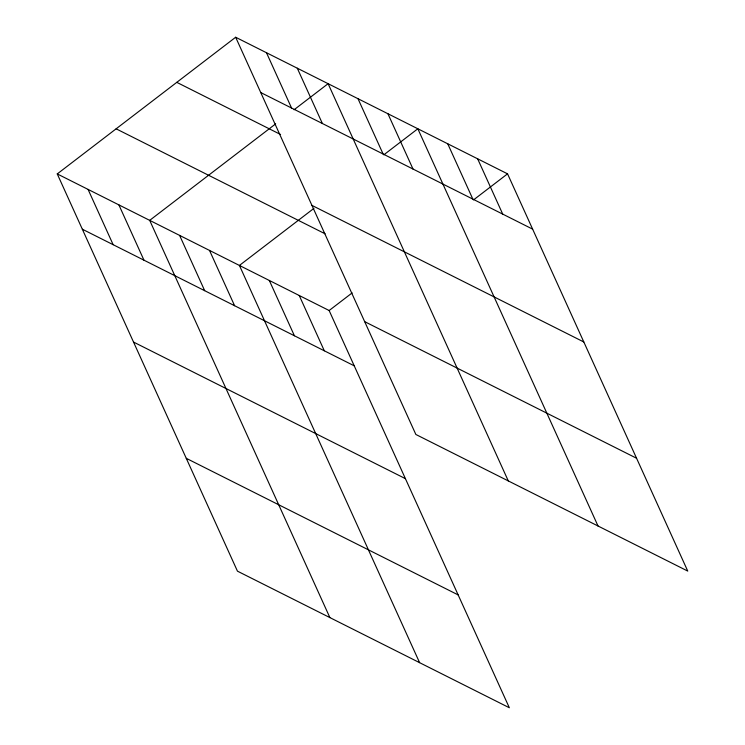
<?xml version="1.0" encoding="UTF-8"?>
<svg xmlns="http://www.w3.org/2000/svg" width="745" height="745" viewBox="0 0 745 745"><rect width="100%" height="100%" fill="white"/><g stroke="black" fill="none" stroke-linecap="round" stroke-linejoin="round"><path stroke-width="1.12" d="M57.253 173.92L329.141 310.525L509.338 707.75L237.45 571.154L57.253 173.92L235.662 37.25L507.55 173.846L687.747 571.08L415.859 434.475L235.662 37.25M275.669 123.866L149.698 220.362L329.886 617.596M294.07 109.766L328.107 83.691L508.295 480.925M313.924 208.376L239.424 265.444L419.612 662.668M383.796 154.848L417.833 128.773L598.021 525.998M329.141 310.525L352.143 292.906M473.513 199.921L507.55 173.846M260.75 92.548L532.638 229.143M176.788 82.35L280.576 134.491M311.931 205.387L583.819 341.983M116.127 128.82L325.109 233.809M364.668 321.644L636.556 458.24M82.341 229.218L354.229 365.823M133.523 342.057L405.41 478.653M186.259 458.315L458.147 594.91M477.647 158.825L502.726 214.122M447.736 143.794L472.824 199.092M387.922 113.743L413.009 169.041M358.01 98.722L383.098 154.019M297.292 68.214L322.38 123.512M266.477 52.727L291.565 108.025M299.239 295.495L324.317 350.793M269.327 280.474L294.415 335.772M209.513 250.413L234.6 305.72M179.61 235.392L204.689 290.69M118.883 204.884L143.971 260.182M88.068 189.407L113.156 244.705"/></g></svg>
